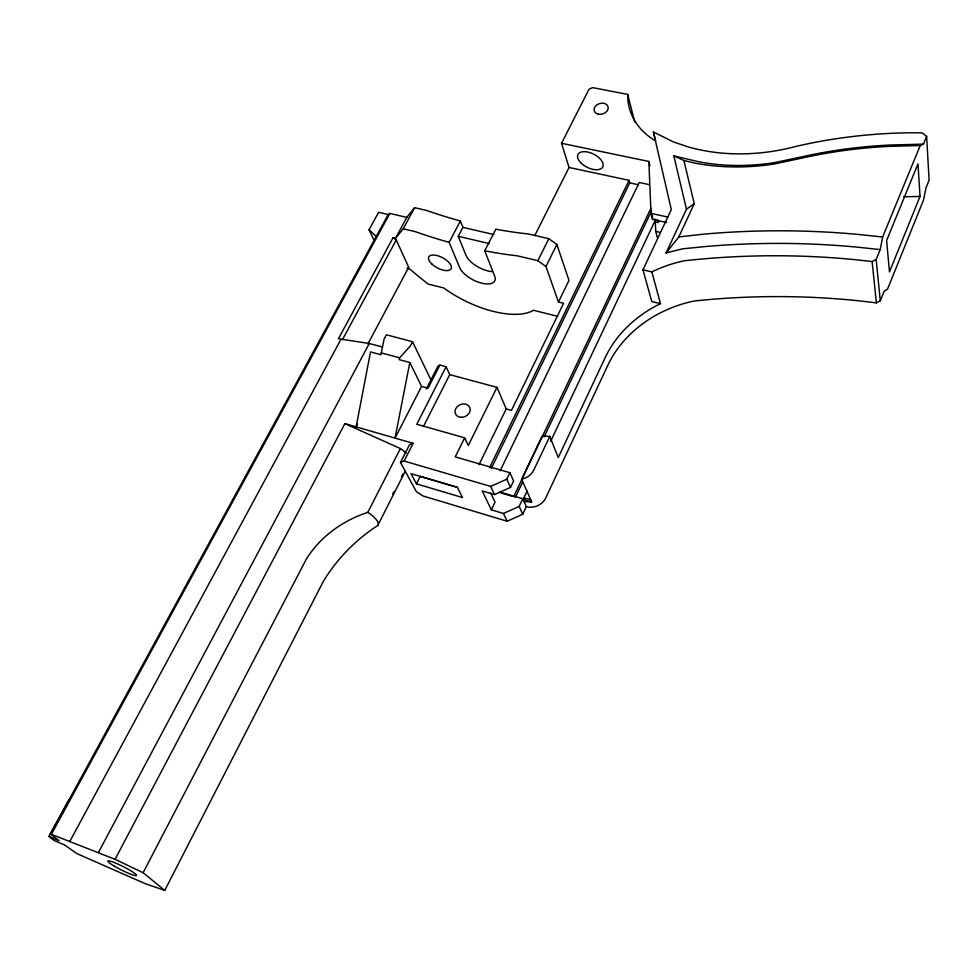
<?xml version="1.0" encoding="UTF-8"?>
<svg xmlns="http://www.w3.org/2000/svg" width="978" height="978" viewBox="0 0 978 978"><rect width="100%" height="100%" fill="white"/><g stroke="black" fill="none" stroke-linecap="round" stroke-linejoin="round"><path stroke-width="1.47" d="M431.102 380.283L412.533 341.701L386.371 334.794L384.122 339.048L380.907 354.721L370.503 351.921L356.139 426.885L357.545 424.195M412.533 341.701L410.308 345.98L399.611 357.838L399.256 359.659L409.819 362.496L421.567 386.408L428.083 388.193L439.892 365.087L446.078 366.738L449.733 374.635L496.983 387.349L506.225 408.926L478.976 464.709M409.819 362.496L395.051 438.095L421.567 386.408M400.479 462.484L404.134 461.041L413.132 443.315L409.452 444.819L400.479 462.484L416.31 491.592L422.997 495.968L507.154 521.237L522.741 514.257L526.335 506.628A15.012 12.836 -23.6 0 0 545.773 497.912L607.778 365.393A114.035 95.441 -13.7 0 1 693.928 301.041A817.779 797.877 66.8 0 1 858.513 300.772L876.374 302.862L880.286 300.845L876.154 259.463L880.2 249.61L882.657 236.982L920.225 145.526L923.464 144.108L926.631 136.37L922.181 132.861L909.406 132.8A462.117 398.89 -2.9 0 0 799.466 145.6L790.579 147.751A161.48 118.277 -13 0 1 688.463 146.993L673.536 141.981L653.39 131.969L671.311 209.549L642.962 269.83L651.8 301.566L660.492 303.657L655.725 306.053A114.781 95.807 -13.8 0 0 605.199 357.569L558.255 457.557L549.77 436.384L542.13 436.078L521.616 479.183L531.665 501.91L524.098 501.628M880.286 300.845L884.185 291.199L887.523 289.158L923.55 199.964L926.032 187.776L929.1 180.196L926.631 136.37M920.053 196.431L889.467 271.933L886.618 240.502L917.987 163.876L920.053 196.431L903.806 196.774M880.2 249.61L856.557 247.079A867.706 850.383 67.1 0 0 704.991 246.578L682.571 248.828L666.067 252.972L686.47 209.231L694.258 203.705L683.879 160.502L673.83 155.893L686.47 209.231M666.067 252.972L678.805 236.933L694.258 203.705M549.77 436.384L533.841 469.978A15.403 13.02 -23.6 0 1 521.616 479.183M446.078 366.738L416.787 424.256L464.672 437.826L455.222 456.909L509.893 472.692L513.621 480.956L510.516 487.423L494.538 494.575L482.24 490.968L491.359 509.831L503.474 513.462L519.171 506.421L522.802 498.756L499.672 491.958M531.665 501.91L524.905 499.929L523.927 497.765L527.191 490.87M550.687 441.237L655.749 219.268M513.67 496.69L650.993 208.18M515.308 497.472L522.521 482.313M544.147 436.824L651.641 210.759M491.359 509.831L495.027 502.179L490.516 492.692M404.134 461.041L490.675 486.408L506.775 479.196L509.893 472.692M500.161 470.773L639.233 182.507L649.294 184.61M489.599 467.618L629.062 180.331L569.049 167.47L561.531 143.289L589.049 89.194L592.582 87.617L627.68 94.401A86.81 64.903 -14.1 0 0 655.59 140.954L653.39 131.969M491.286 468.438L629.759 182.886L629.062 180.331M506.225 408.926L511.457 410.357L563.609 303.266L558.45 302.006L569 280.405L556.873 244.512L548.841 238.693L528.254 233.938A340.21 185.013 31.7 0 1 503.487 230.563L495.834 229.194L484.721 250.796L494.697 276.138A19.841 9.071 27.4 0 1 481.787 283.192A19.841 9.071 27.4 0 1 459.697 267.642L449.122 242.348L460.357 220.979L452.521 218.766A340.21 185.013 31.7 0 1 426.665 210.466L414.623 207.691L406.775 217.397L395.491 238.302L393.058 237.715L338.425 338.755L369.281 343.498L382.435 347.007M496.983 387.349L468.303 445.455L464.672 437.826M558.45 302.006L545.956 266.505L556.873 244.512M484.721 250.796L492.386 252.226A342.483 181.859 31.5 0 0 517.215 255.796L537.863 260.686L548.841 238.693M534.77 235.576L569.049 167.47M416.457 483.841L410.956 473.658L457.374 487.386L462.496 497.557L416.457 483.841L420.222 476.347L457.594 487.399M423.388 426.555L449.733 374.635M392.63 494.196L394 491.506M401.481 476.714L402.85 474.024M377.875 525.272L405.161 471.372M426.237 389.036L438.034 365.98L439.892 365.087M367.826 512.35A21.883 7.115 26.9 0 1 376.298 526.457C361.078 536.494 347.483 548.939 336.077 563.145A114.181 76.26 -47.9 0 0 322.923 582.154L164.744 890.383L143.118 872.718L306.664 558.487A112.433 107.727 6.7 0 1 321.139 540.553C334.17 527.594 350.381 518.022 367.826 512.35L400.381 448.547L344.879 423.633L115.062 859.32L50.404 833.953L388.193 214.549L389.843 213.436L406.775 217.397M492.313 271.639A19.78 9.169 27.4 0 1 466.054 255.392L458.242 236.297L462.924 227.348L460.357 220.979M367.862 344.011L408.718 267.275L396.249 239.965L393.058 237.715M98.509 852.364L369.281 343.498M395.491 238.302L403.229 228.803L414.623 207.691M69.731 841.569L340.894 339.415M342.459 339.659L396.249 239.965M164.744 890.383L145.294 883.696L76.675 853.501L64.414 844.858L54.279 840.591L48.9 836.422L67.861 801.667A13.289 10.795 -48.7 0 1 69.817 798.83M51.602 833.965L389.843 213.436M374.048 240.258L369.061 229.72L378.608 212.299L388.193 214.549M408.718 267.275L407.044 268.29L409.44 268.864L427.961 284.023L443.939 287.997L445.65 289.366A70.893 32.421 27.4 0 0 532.374 310.955L533.279 310.222L557.68 316.297M642.962 269.83L651.849 271.908L655.786 270.026A117.739 97.213 -14.2 0 1 684.05 260.82A846.092 830.359 67.2 0 1 853.696 259.525L872.119 261.542L876.154 259.463M678.805 236.933L703.818 234.145A884.454 866.716 67.1 0 1 857.633 234.365L882.657 236.982M923.464 144.108L890.493 145.025A444.709 383.694 -3 0 0 802.156 156.761L774.466 162.641A175.771 128.766 -13 0 1 699.356 161.908L673.83 155.893M920.225 145.526L889.846 146.37A436.322 375.845 -3.2 0 0 802.962 157.898L774.368 163.962A184.928 135.184 -13 0 1 695.211 163.179L683.879 160.502M651.849 271.908L660.492 303.657M561.531 143.289L648.866 161.456L649.954 165.759M629.759 182.886L638.463 184.744M648.866 161.456L650.981 213.363L667.84 217.067M650.981 213.363L652.558 219.414L666.556 222.507M654.612 219.17L655.309 221.835L658.561 222.544L657.876 219.879M655.309 221.835L655.725 231.37L660.15 232.361M462.924 227.348L493.841 234.561M458.242 236.297L489.196 243.583M403.229 228.803L415.308 231.664A342.483 181.859 31.5 0 0 441.274 240.099L449.122 242.348M381.261 352.911L399.611 357.838M344.879 423.633L413.132 443.315M523.927 497.765L530.712 499.758M500.858 492.924L512.252 496.274M48.9 836.422L59.083 840.713L50.404 833.953M115.062 859.32L143.118 872.718M537.863 260.686L545.956 266.505M369.061 229.72L376.273 236.419M490.675 486.408L494.538 494.575M503.474 513.462L507.154 521.237M506.775 479.196L510.516 487.423M519.171 506.421L522.741 514.257M522.802 498.756L526.335 506.628M657.265 237.263L655.725 231.37M627.68 94.401L634.759 122.091M872.119 261.542L876.374 302.862M652.399 215.307L652.558 219.414M400.381 448.547A21.54 7.751 27 0 1 406.066 453.095M580.675 162.678A13.875 7.359 26.6 0 0 602.485 167.372A13.875 7.359 26.6 0 0 587.888 152.067A13.875 7.359 26.6 0 0 580.675 162.678M431.921 264.097A12.653 5.721 28 0 0 451.102 268.828A12.653 5.721 28 0 0 436.885 255.515A12.653 5.721 28 0 0 431.921 264.097M461.298 417.313A7.8 6.418 -25 0 0 469.709 407.41A7.8 6.418 -25 0 0 456.787 407.141A7.8 6.418 -25 0 0 461.298 417.313M598.414 114.218A7.225 5.428 -17.4 0 0 608.169 107.14A7.225 5.428 -17.4 0 0 596.837 104.915A7.225 5.428 -17.4 0 0 598.414 114.218M114.108 865.995A15.978 1.907 26.7 0 0 136.517 875.457A15.978 1.907 26.7 0 0 116.137 863.305A15.978 1.907 26.7 0 0 114.108 865.995"/></g></svg>
